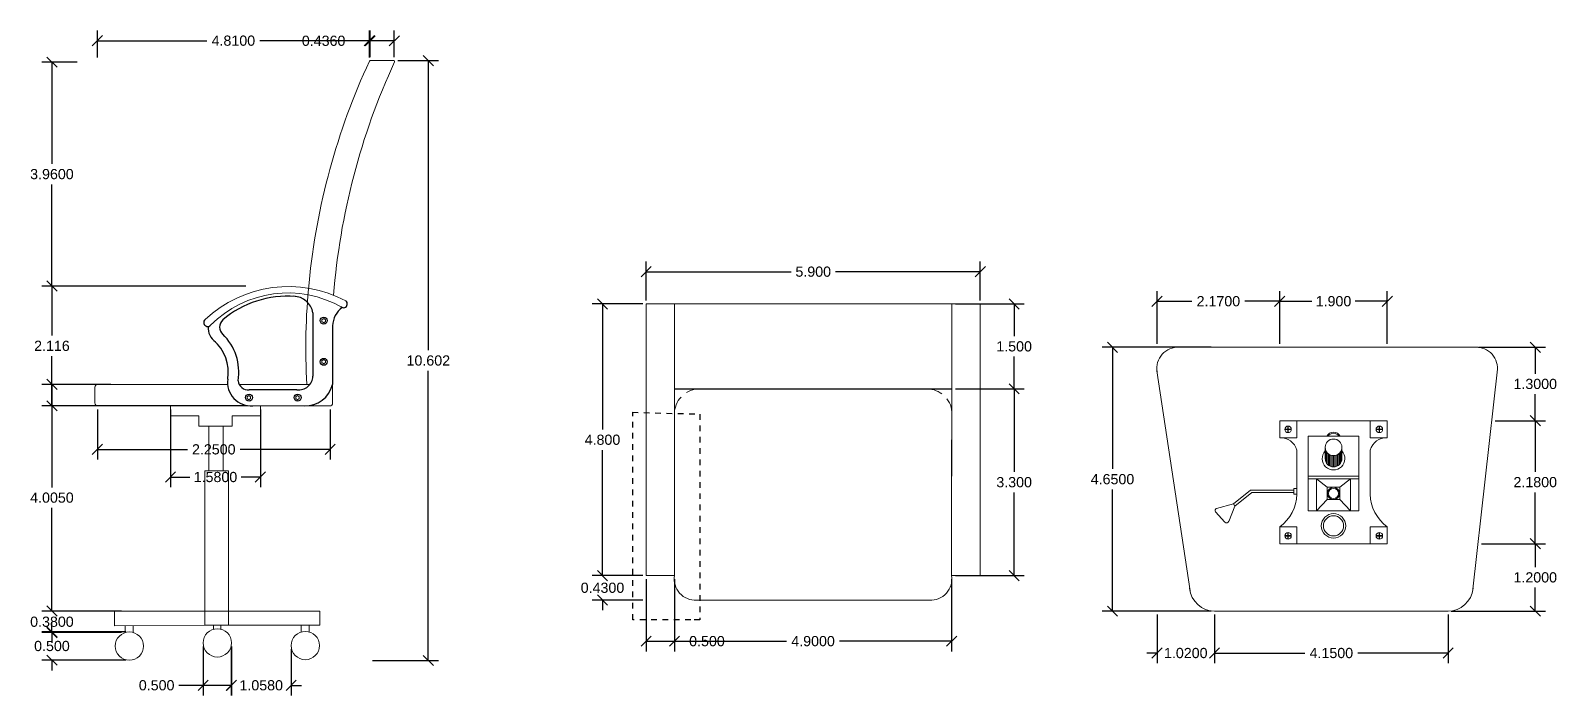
# Model space of a CAD drawing. Header units: inches. Extents: x -342 to 175, y -91 to 152.
# Drawn here: x -311.95 to -285, y -82.33 to -70.58 of the extents above; entities that cross this region are included whole.
import ezdxf

# ---------------------------------------------------------------- set-up
doc = ezdxf.new("R2010")
doc.units = ezdxf.units.IN
doc.header["$MEASUREMENT"] = 0
doc.linetypes.add('HIDDEN', pattern=[0.375, 0.25, -0.125])
doc.styles.get("Standard").update_dxf_attribs({"font": 'Arial.ttf'})
doc.dimstyles.get("Standard").update_dxf_attribs({"dimtxt": 0.18, "dimasz": 0.18, "dimexe": 0.18, "dimexo": 0.0625, "dimgap": 0.09, "dimtad": 0, "dimtih": 1, "dimtoh": 1, "dimdec": 4, "dimzin": 0, "dimdsep": 46, "dimtxsty": 'Standard', "dimcen": 0.09, "dimadec": 0, "dimazin": 0, "dimtfac": 1, "dimtdec": 4, "dimtofl": 0, "dimtmove": 0, "dimatfit": 3, "dimfxl": 1, "dimtolj": 1, "dimtzin": 0, "dimarcsym": 0})

# ---------------------------------------------------------------- blocks, each defined once
blk = doc.blocks.new('_Oblique')
at = {"color": 0, "linetype": 'ByBlock', "lineweight": -2}
blk.add_line((-0.5, -0.5), (0.5, 0.5), dxfattribs=at)
blk = doc.blocks.new('*D32')
at = {"color": 0, "lineweight": -2, "transparency": 16777216}
for p, q in [((-308.409, -81.511), (-308.409, -82.332)), ((-307.351, -81.511), (-307.351, -82.332)), ((-308.409, -82.152), (-308.589, -82.152)), ((-307.351, -82.152), (-307.171, -82.152))]:
    blk.add_line(p, q, dxfattribs=at)
at = {"layer": 'Defpoints', "color": 0, "transparency": 16777216}
for p in [(-308.409, -81.449), (-307.351, -81.449), (-308.409, -82.152)]:
    blk.add_point(p, dxfattribs=at)
at = {"color": 0, "lineweight": -2, "transparency": 16777216, "xscale": 0.18, "yscale": 0.18, "zscale": 0.18}
blk.add_blockref('_Oblique', (-308.409, -82.152), dxfattribs=at)
at = {"color": 0, "lineweight": -2, "transparency": 16777216, "xscale": 0.18, "yscale": 0.18, "zscale": 0.18, "rotation": 180}
blk.add_blockref('_Oblique', (-307.351, -82.152), dxfattribs=at)
at = {"color": 0, "transparency": 16777216, "insert": (-307.88, -82.152), "char_height": 0.18, "attachment_point": 5}
blk.add_mtext('\\A1;1.0580', dxfattribs=at)
blk = doc.blocks.new('*D33')
at = {"color": 0, "lineweight": -2, "transparency": 16777216}
for p, q in [((-308.905, -81.465), (-308.905, -82.332)), ((-308.405, -81.465), (-308.405, -82.332)), ((-308.905, -82.152), (-309.335, -82.152)), ((-308.405, -82.152), (-308.905, -82.152))]:
    blk.add_line(p, q, dxfattribs=at)
at = {"layer": 'Defpoints', "color": 0, "transparency": 16777216}
for p in [(-308.905, -81.402), (-308.405, -81.402), (-308.905, -82.152)]:
    blk.add_point(p, dxfattribs=at)
at = {"color": 0, "lineweight": -2, "transparency": 16777216, "xscale": 0.18, "yscale": 0.18, "zscale": 0.18, "rotation": 180}
blk.add_blockref('_Oblique', (-308.905, -82.152), dxfattribs=at)
at = {"color": 0, "lineweight": -2, "transparency": 16777216, "xscale": 0.18, "yscale": 0.18, "zscale": 0.18}
blk.add_blockref('_Oblique', (-308.405, -82.152), dxfattribs=at)
at = {"color": 0, "transparency": 16777216, "insert": (-309.727, -82.152), "char_height": 0.18, "attachment_point": 5}
blk.add_mtext('\\A1;0.500', dxfattribs=at)
blk = doc.blocks.new('*D45')
at = {"color": 0, "lineweight": -2, "transparency": 16777216}
for p, q in [((-305.956, -71.05), (-305.956, -70.583)), ((-305.53, -71.05), (-305.53, -70.583)), ((-305.956, -70.763), (-306.316, -70.763)), ((-305.53, -70.763), (-305.956, -70.763))]:
    blk.add_line(p, q, dxfattribs=at)
at = {"layer": 'Defpoints', "color": 0, "transparency": 16777216}
for p in [(-305.956, -70.763), (-305.956, -71.112), (-305.53, -71.112)]:
    blk.add_point(p, dxfattribs=at)
at = {"color": 0, "lineweight": -2, "transparency": 16777216, "xscale": 0.18, "yscale": 0.18, "zscale": 0.18, "rotation": 180}
blk.add_blockref('_Oblique', (-305.956, -70.763), dxfattribs=at)
at = {"color": 0, "lineweight": -2, "transparency": 16777216, "xscale": 0.18, "yscale": 0.18, "zscale": 0.18}
blk.add_blockref('_Oblique', (-305.53, -70.763), dxfattribs=at)
at = {"color": 0, "transparency": 16777216, "insert": (-306.778, -70.763), "char_height": 0.18, "attachment_point": 5}
blk.add_mtext('\\A1;0.4360', dxfattribs=at)
blk = doc.blocks.new('*D46')
at = {"color": 0, "lineweight": -2, "transparency": 16777216}
for p, q in [((-310.773, -71.059), (-310.773, -70.581)), ((-305.97, -71.059), (-305.97, -70.581)), ((-310.773, -70.761), (-308.838, -70.761)), ((-305.97, -70.761), (-307.905, -70.761))]:
    blk.add_line(p, q, dxfattribs=at)
at = {"layer": 'Defpoints', "color": 0, "transparency": 16777216}
for p in [(-310.773, -70.761), (-310.773, -71.122), (-305.97, -71.122)]:
    blk.add_point(p, dxfattribs=at)
at = {"color": 0, "lineweight": -2, "transparency": 16777216, "xscale": 0.18, "yscale": 0.18, "zscale": 0.18, "rotation": 180}
blk.add_blockref('_Oblique', (-310.773, -70.761), dxfattribs=at)
at = {"color": 0, "lineweight": -2, "transparency": 16777216, "xscale": 0.18, "yscale": 0.18, "zscale": 0.18}
blk.add_blockref('_Oblique', (-305.97, -70.761), dxfattribs=at)
at = {"color": 0, "transparency": 16777216, "insert": (-308.372, -70.761), "char_height": 0.18, "attachment_point": 5}
blk.add_mtext('\\A1;4.8100', dxfattribs=at)
blk = doc.blocks.new('*D47')
at = {"color": 0, "lineweight": -2, "transparency": 16777216}
for p, q in [((-310.774, -77.275), (-310.774, -78.163)), ((-306.663, -77.275), (-306.663, -78.163)), ((-310.774, -77.983), (-309.184, -77.983)), ((-306.663, -77.983), (-308.253, -77.983))]:
    blk.add_line(p, q, dxfattribs=at)
at = {"layer": 'Defpoints', "color": 0, "transparency": 16777216}
for p in [(-310.774, -77.212), (-306.663, -77.212), (-310.774, -77.983)]:
    blk.add_point(p, dxfattribs=at)
at = {"color": 0, "lineweight": -2, "transparency": 16777216, "xscale": 0.18, "yscale": 0.18, "zscale": 0.18, "rotation": 180}
blk.add_blockref('_Oblique', (-310.774, -77.983), dxfattribs=at)
at = {"color": 0, "lineweight": -2, "transparency": 16777216, "xscale": 0.18, "yscale": 0.18, "zscale": 0.18}
blk.add_blockref('_Oblique', (-306.663, -77.983), dxfattribs=at)
at = {"color": 0, "transparency": 16777216, "insert": (-308.718, -77.983), "char_height": 0.18, "attachment_point": 5}
blk.add_mtext('\\A1;2.2500', dxfattribs=at)
blk = doc.blocks.new('*D48')
at = {"color": 0, "lineweight": -2, "transparency": 16777216}
for p, q in [((-309.482, -77.275), (-309.482, -78.652)), ((-307.895, -77.275), (-307.895, -78.652)), ((-309.482, -78.472), (-309.143, -78.472)), ((-307.895, -78.472), (-308.234, -78.472))]:
    blk.add_line(p, q, dxfattribs=at)
at = {"layer": 'Defpoints', "color": 0, "transparency": 16777216}
for p in [(-309.482, -77.212), (-307.895, -77.212), (-309.482, -78.472)]:
    blk.add_point(p, dxfattribs=at)
at = {"color": 0, "lineweight": -2, "transparency": 16777216, "xscale": 0.18, "yscale": 0.18, "zscale": 0.18, "rotation": 180}
blk.add_blockref('_Oblique', (-309.482, -78.472), dxfattribs=at)
at = {"color": 0, "lineweight": -2, "transparency": 16777216, "xscale": 0.18, "yscale": 0.18, "zscale": 0.18}
blk.add_blockref('_Oblique', (-307.895, -78.472), dxfattribs=at)
at = {"color": 0, "transparency": 16777216, "insert": (-308.688, -78.472), "char_height": 0.18, "attachment_point": 5}
blk.add_mtext('\\A1;1.5800', dxfattribs=at)
blk = doc.blocks.new('*D34')
at = {"color": 0, "lineweight": -2, "transparency": 16777216}
for p, q in [((-305.467, -71.112), (-304.749, -71.112)), ((-304.929, -71.112), (-304.929, -76.232)), ((-304.929, -81.714), (-304.929, -76.595)), ((-305.916, -81.714), (-304.749, -81.714))]:
    blk.add_line(p, q, dxfattribs=at)
at = {"layer": 'Defpoints', "color": 0, "transparency": 16777216}
for p in [(-305.53, -71.112), (-305.979, -81.714), (-304.929, -81.714)]:
    blk.add_point(p, dxfattribs=at)
at = {"color": 0, "lineweight": -2, "transparency": 16777216, "xscale": 0.18, "yscale": 0.18, "zscale": 0.18}
for p, rotation in [((-304.929, -71.112), 90), ((-304.929, -81.714), 270)]:
    blk.add_blockref('_Oblique', p, dxfattribs=dict(at, rotation=rotation))
at = {"color": 0, "transparency": 16777216, "insert": (-304.929, -76.413), "char_height": 0.18, "attachment_point": 5}
blk.add_mtext('\\A1;10.602', dxfattribs=at)
blk = doc.blocks.new('*D35')
at = {"color": 0, "lineweight": -2, "transparency": 16777216}
for p, q in [((-311.576, -81.208), (-311.576, -81.028)), ((-310.271, -81.208), (-311.756, -81.208)), ((-310.271, -81.708), (-311.756, -81.708)), ((-311.576, -81.708), (-311.576, -81.888))]:
    blk.add_line(p, q, dxfattribs=at)
at = {"layer": 'Defpoints', "color": 0, "transparency": 16777216}
for p in [(-311.576, -81.208), (-310.209, -81.208), (-310.209, -81.708)]:
    blk.add_point(p, dxfattribs=at)
at = {"color": 0, "lineweight": -2, "transparency": 16777216, "xscale": 0.18, "yscale": 0.18, "zscale": 0.18}
for p, rotation in [((-311.576, -81.208), 270), ((-311.576, -81.708), 90)]:
    blk.add_blockref('_Oblique', p, dxfattribs=dict(at, rotation=rotation))
at = {"color": 0, "transparency": 16777216, "insert": (-311.576, -81.458), "char_height": 0.18, "attachment_point": 5}
blk.add_mtext('\\A1;0.500', dxfattribs=at)
blk = doc.blocks.new('*D49')
at = {"color": 0, "lineweight": -2, "transparency": 16777216}
for p, q in [((-310.347, -80.839), (-311.756, -80.839)), ((-311.576, -80.839), (-311.576, -80.659)), ((-310.347, -81.22), (-311.756, -81.22)), ((-311.576, -81.22), (-311.576, -81.4))]:
    blk.add_line(p, q, dxfattribs=at)
at = {"layer": 'Defpoints', "color": 0, "transparency": 16777216}
for p in [(-311.576, -80.839), (-310.285, -80.839), (-310.285, -81.22)]:
    blk.add_point(p, dxfattribs=at)
at = {"color": 0, "lineweight": -2, "transparency": 16777216, "xscale": 0.18, "yscale": 0.18, "zscale": 0.18}
for p, rotation in [((-311.576, -80.839), 270), ((-311.576, -81.22), 90)]:
    blk.add_blockref('_Oblique', p, dxfattribs=dict(at, rotation=rotation))
at = {"color": 0, "transparency": 16777216, "insert": (-311.576, -81.029), "char_height": 0.18, "attachment_point": 5}
blk.add_mtext('\\A1;0.3800', dxfattribs=at)
blk = doc.blocks.new('*D50')
at = {"color": 0, "lineweight": -2, "transparency": 16777216}
for p, q in [((-310.535, -76.834), (-311.756, -76.834)), ((-311.576, -76.834), (-311.576, -78.655)), ((-311.576, -80.839), (-311.576, -79.018)), ((-310.535, -80.839), (-311.756, -80.839))]:
    blk.add_line(p, q, dxfattribs=at)
at = {"layer": 'Defpoints', "color": 0, "transparency": 16777216}
for p in [(-311.576, -76.834), (-310.473, -76.834), (-310.473, -80.839)]:
    blk.add_point(p, dxfattribs=at)
at = {"color": 0, "lineweight": -2, "transparency": 16777216, "xscale": 0.18, "yscale": 0.18, "zscale": 0.18}
for p, rotation in [((-311.576, -76.834), 90), ((-311.576, -80.839), 270)]:
    blk.add_blockref('_Oblique', p, dxfattribs=dict(at, rotation=rotation))
at = {"color": 0, "transparency": 16777216, "insert": (-311.576, -78.836), "char_height": 0.18, "attachment_point": 5}
blk.add_mtext('\\A1;4.0050', dxfattribs=at)
blk = doc.blocks.new('*D51')
at = {"color": 0, "lineweight": -2, "transparency": 16777216}
for p, q in [((-308.154, -75.096), (-311.756, -75.096)), ((-311.576, -75.096), (-311.576, -75.973)), ((-311.576, -77.212), (-311.576, -76.336)), ((-308.154, -77.212), (-311.756, -77.212))]:
    blk.add_line(p, q, dxfattribs=at)
at = {"layer": 'Defpoints', "color": 0, "transparency": 16777216}
for p in [(-311.576, -75.096), (-308.092, -75.096), (-308.092, -77.212)]:
    blk.add_point(p, dxfattribs=at)
at = {"color": 0, "lineweight": -2, "transparency": 16777216, "xscale": 0.18, "yscale": 0.18, "zscale": 0.18}
for p, rotation in [((-311.576, -75.096), 90), ((-311.576, -77.212), 270)]:
    blk.add_blockref('_Oblique', p, dxfattribs=dict(at, rotation=rotation))
at = {"color": 0, "transparency": 16777216, "insert": (-311.576, -76.154), "char_height": 0.18, "attachment_point": 5}
blk.add_mtext('\\A1;2.116', dxfattribs=at)
blk = doc.blocks.new('*D24')
at = {"color": 0, "lineweight": -2, "transparency": 16777216}
for p, q in [((-311.128, -71.141), (-311.756, -71.141)), ((-311.576, -71.141), (-311.576, -72.937)), ((-311.576, -75.096), (-311.576, -73.3)), ((-311.638, -75.096), (-311.756, -75.096))]:
    blk.add_line(p, q, dxfattribs=at)
at = {"layer": 'Defpoints', "color": 0, "transparency": 16777216}
for p in [(-311.576, -71.141), (-311.065, -71.141), (-311.576, -75.096)]:
    blk.add_point(p, dxfattribs=at)
at = {"color": 0, "lineweight": -2, "transparency": 16777216, "xscale": 0.18, "yscale": 0.18, "zscale": 0.18}
for p, rotation in [((-311.576, -71.141), 90), ((-311.576, -75.096), 270)]:
    blk.add_blockref('_Oblique', p, dxfattribs=dict(at, rotation=rotation))
at = {"color": 0, "transparency": 16777216, "insert": (-311.576, -73.119), "char_height": 0.18, "attachment_point": 5}
blk.add_mtext('\\A1;3.9600', dxfattribs=at)
blk = doc.blocks.new('*D52')
at = {"color": 0, "lineweight": -2, "transparency": 16777216}
for p, q in [((-301.143, -75.413), (-302.033, -75.413)), ((-301.853, -75.413), (-301.853, -77.632)), ((-301.853, -80.213), (-301.853, -77.994)), ((-301.143, -80.213), (-302.033, -80.213))]:
    blk.add_line(p, q, dxfattribs=at)
at = {"layer": 'Defpoints', "color": 0, "transparency": 16777216}
for p in [(-301.081, -75.413), (-301.853, -80.213), (-301.081, -80.213)]:
    blk.add_point(p, dxfattribs=at)
at = {"color": 0, "lineweight": -2, "transparency": 16777216, "xscale": 0.18, "yscale": 0.18, "zscale": 0.18}
for p, rotation in [((-301.853, -75.413), 90), ((-301.853, -80.213), 270)]:
    blk.add_blockref('_Oblique', p, dxfattribs=dict(at, rotation=rotation))
at = {"color": 0, "transparency": 16777216, "insert": (-301.853, -77.813), "char_height": 0.18, "attachment_point": 5}
blk.add_mtext('\\A1;4.800', dxfattribs=at)
blk = doc.blocks.new('*D53')
at = {"color": 0, "lineweight": -2, "transparency": 16777216}
for p, q in [((-301.853, -80.213), (-301.853, -80.033)), ((-301.143, -80.213), (-302.033, -80.213)), ((-301.143, -80.645), (-302.033, -80.645)), ((-301.853, -80.645), (-301.853, -80.825))]:
    blk.add_line(p, q, dxfattribs=at)
at = {"layer": 'Defpoints', "color": 0, "transparency": 16777216}
for p in [(-301.081, -80.213), (-301.853, -80.645), (-301.081, -80.645)]:
    blk.add_point(p, dxfattribs=at)
at = {"color": 0, "lineweight": -2, "transparency": 16777216, "xscale": 0.18, "yscale": 0.18, "zscale": 0.18}
for p, rotation in [((-301.853, -80.213), 270), ((-301.853, -80.645), 90)]:
    blk.add_blockref('_Oblique', p, dxfattribs=dict(at, rotation=rotation))
at = {"color": 0, "transparency": 16777216, "insert": (-301.853, -80.429), "char_height": 0.18, "attachment_point": 5}
blk.add_mtext('\\A1;0.4300', dxfattribs=at)
blk = doc.blocks.new('*D54')
at = {"color": 0, "lineweight": -2, "transparency": 16777216}
for p, q in [((-301.081, -80.276), (-301.081, -81.552)), ((-300.581, -80.276), (-300.581, -81.552)), ((-301.081, -81.372), (-300.581, -81.372)), ((-300.581, -81.372), (-300.401, -81.372))]:
    blk.add_line(p, q, dxfattribs=at)
at = {"layer": 'Defpoints', "color": 0, "transparency": 16777216}
for p in [(-301.081, -80.213), (-300.581, -80.213), (-300.581, -81.372)]:
    blk.add_point(p, dxfattribs=at)
at = {"color": 0, "lineweight": -2, "transparency": 16777216, "xscale": 0.18, "yscale": 0.18, "zscale": 0.18, "rotation": 180}
blk.add_blockref('_Oblique', (-301.081, -81.372), dxfattribs=at)
at = {"color": 0, "lineweight": -2, "transparency": 16777216, "xscale": 0.18, "yscale": 0.18, "zscale": 0.18}
blk.add_blockref('_Oblique', (-300.581, -81.372), dxfattribs=at)
at = {"color": 0, "transparency": 16777216, "insert": (-300.008, -81.372), "char_height": 0.18, "attachment_point": 5}
blk.add_mtext('\\A1;0.500', dxfattribs=at)
blk = doc.blocks.new('*D55')
at = {"color": 0, "lineweight": -2, "transparency": 16777216}
for p, q in [((-300.581, -80.276), (-300.581, -81.552)), ((-295.688, -80.276), (-295.688, -81.552)), ((-300.581, -81.372), (-298.601, -81.372)), ((-295.688, -81.372), (-297.667, -81.372))]:
    blk.add_line(p, q, dxfattribs=at)
at = {"layer": 'Defpoints', "color": 0, "transparency": 16777216}
for p in [(-300.581, -80.213), (-295.688, -80.213), (-295.688, -81.372)]:
    blk.add_point(p, dxfattribs=at)
at = {"color": 0, "lineweight": -2, "transparency": 16777216, "xscale": 0.18, "yscale": 0.18, "zscale": 0.18, "rotation": 180}
blk.add_blockref('_Oblique', (-300.581, -81.372), dxfattribs=at)
at = {"color": 0, "lineweight": -2, "transparency": 16777216, "xscale": 0.18, "yscale": 0.18, "zscale": 0.18}
blk.add_blockref('_Oblique', (-295.688, -81.372), dxfattribs=at)
at = {"color": 0, "transparency": 16777216, "insert": (-298.134, -81.372), "char_height": 0.18, "attachment_point": 5}
blk.add_mtext('\\A1;4.9000', dxfattribs=at)
blk = doc.blocks.new('*D56')
at = {"color": 0, "lineweight": -2, "transparency": 16777216}
for p, q in [((-295.618, -75.413), (-294.403, -75.413)), ((-294.583, -75.413), (-294.583, -75.982)), ((-294.583, -76.913), (-294.583, -76.344)), ((-295.62, -76.913), (-294.403, -76.913))]:
    blk.add_line(p, q, dxfattribs=at)
at = {"layer": 'Defpoints', "color": 0, "transparency": 16777216}
for p in [(-295.681, -75.413), (-295.683, -76.913), (-294.583, -76.913)]:
    blk.add_point(p, dxfattribs=at)
at = {"color": 0, "lineweight": -2, "transparency": 16777216, "xscale": 0.18, "yscale": 0.18, "zscale": 0.18}
for p, rotation in [((-294.583, -75.413), 90), ((-294.583, -76.913), 270)]:
    blk.add_blockref('_Oblique', p, dxfattribs=dict(at, rotation=rotation))
at = {"color": 0, "transparency": 16777216, "insert": (-294.583, -76.163), "char_height": 0.18, "attachment_point": 5}
blk.add_mtext('\\A1;1.500', dxfattribs=at)
blk = doc.blocks.new('*D57')
at = {"color": 0, "lineweight": -2, "transparency": 16777216}
for p, q in [((-295.618, -76.913), (-294.403, -76.913)), ((-294.583, -76.913), (-294.583, -78.382)), ((-294.583, -80.213), (-294.583, -78.744)), ((-295.618, -80.213), (-294.403, -80.213))]:
    blk.add_line(p, q, dxfattribs=at)
at = {"layer": 'Defpoints', "color": 0, "transparency": 16777216}
for p in [(-295.681, -76.913), (-295.681, -80.213), (-294.583, -80.213)]:
    blk.add_point(p, dxfattribs=at)
at = {"color": 0, "lineweight": -2, "transparency": 16777216, "xscale": 0.18, "yscale": 0.18, "zscale": 0.18}
for p, rotation in [((-294.583, -76.913), 90), ((-294.583, -80.213), 270)]:
    blk.add_blockref('_Oblique', p, dxfattribs=dict(at, rotation=rotation))
at = {"color": 0, "transparency": 16777216, "insert": (-294.583, -78.563), "char_height": 0.18, "attachment_point": 5}
blk.add_mtext('\\A1;3.300', dxfattribs=at)
blk = doc.blocks.new('*D58')
at = {"color": 0, "lineweight": -2, "transparency": 16777216}
for p, q in [((-301.081, -75.351), (-301.081, -74.663)), ((-301.081, -74.843), (-298.523, -74.843)), ((-295.181, -74.843), (-297.738, -74.843)), ((-295.181, -75.351), (-295.181, -74.663))]:
    blk.add_line(p, q, dxfattribs=at)
at = {"layer": 'Defpoints', "color": 0, "transparency": 16777216}
for p in [(-295.181, -74.843), (-301.081, -75.413), (-295.181, -75.413)]:
    blk.add_point(p, dxfattribs=at)
at = {"color": 0, "lineweight": -2, "transparency": 16777216, "xscale": 0.18, "yscale": 0.18, "zscale": 0.18, "rotation": 180}
blk.add_blockref('_Oblique', (-301.081, -74.843), dxfattribs=at)
at = {"color": 0, "lineweight": -2, "transparency": 16777216, "xscale": 0.18, "yscale": 0.18, "zscale": 0.18}
blk.add_blockref('_Oblique', (-295.181, -74.843), dxfattribs=at)
at = {"color": 0, "transparency": 16777216, "insert": (-298.131, -74.843), "char_height": 0.18, "attachment_point": 5}
blk.add_mtext('\\A1;5.900', dxfattribs=at)
blk = doc.blocks.new('*D15')
at = {"color": 0, "lineweight": -2, "transparency": 16777216}
for p, q in [((-292.06, -80.903), (-292.06, -81.762)), ((-291.044, -80.903), (-291.044, -81.762)), ((-292.06, -81.582), (-292.24, -81.582)), ((-291.044, -81.582), (-290.864, -81.582))]:
    blk.add_line(p, q, dxfattribs=at)
at = {"layer": 'Defpoints', "color": 0, "transparency": 16777216}
for p in [(-292.06, -80.841), (-291.044, -80.841), (-291.044, -81.582)]:
    blk.add_point(p, dxfattribs=at)
at = {"color": 0, "lineweight": -2, "transparency": 16777216, "xscale": 0.18, "yscale": 0.18, "zscale": 0.18}
blk.add_blockref('_Oblique', (-292.06, -81.582), dxfattribs=at)
at = {"color": 0, "lineweight": -2, "transparency": 16777216, "xscale": 0.18, "yscale": 0.18, "zscale": 0.18, "rotation": 180}
blk.add_blockref('_Oblique', (-291.044, -81.582), dxfattribs=at)
at = {"color": 0, "transparency": 16777216, "insert": (-291.552, -81.582), "char_height": 0.18, "attachment_point": 5}
blk.add_mtext('\\A1;1.0200', dxfattribs=at)
blk = doc.blocks.new('*D64')
at = {"color": 0, "lineweight": -2, "transparency": 16777216}
for p, q in [((-291.044, -80.903), (-291.044, -81.762)), ((-286.919, -80.903), (-286.919, -81.762)), ((-291.044, -81.582), (-289.448, -81.582)), ((-286.919, -81.582), (-288.514, -81.582))]:
    blk.add_line(p, q, dxfattribs=at)
at = {"layer": 'Defpoints', "color": 0, "transparency": 16777216}
for p in [(-291.044, -80.841), (-286.919, -80.841), (-286.919, -81.582)]:
    blk.add_point(p, dxfattribs=at)
at = {"color": 0, "lineweight": -2, "transparency": 16777216, "xscale": 0.18, "yscale": 0.18, "zscale": 0.18, "rotation": 180}
blk.add_blockref('_Oblique', (-291.044, -81.582), dxfattribs=at)
at = {"color": 0, "lineweight": -2, "transparency": 16777216, "xscale": 0.18, "yscale": 0.18, "zscale": 0.18}
blk.add_blockref('_Oblique', (-286.919, -81.582), dxfattribs=at)
at = {"color": 0, "transparency": 16777216, "insert": (-288.981, -81.582), "char_height": 0.18, "attachment_point": 5}
blk.add_mtext('\\A1;4.1500', dxfattribs=at)
blk = doc.blocks.new('*D65')
at = {"color": 0, "lineweight": -2, "transparency": 16777216}
for p, q in [((-289.893, -76.116), (-289.893, -75.185)), ((-287.993, -76.116), (-287.993, -75.185)), ((-289.893, -75.365), (-289.327, -75.365)), ((-287.993, -75.365), (-288.558, -75.365))]:
    blk.add_line(p, q, dxfattribs=at)
at = {"layer": 'Defpoints', "color": 0, "transparency": 16777216}
for p in [(-287.993, -75.365), (-289.893, -76.179), (-287.993, -76.179)]:
    blk.add_point(p, dxfattribs=at)
at = {"color": 0, "lineweight": -2, "transparency": 16777216, "xscale": 0.18, "yscale": 0.18, "zscale": 0.18, "rotation": 180}
blk.add_blockref('_Oblique', (-289.893, -75.365), dxfattribs=at)
at = {"color": 0, "lineweight": -2, "transparency": 16777216, "xscale": 0.18, "yscale": 0.18, "zscale": 0.18}
blk.add_blockref('_Oblique', (-287.993, -75.365), dxfattribs=at)
at = {"color": 0, "transparency": 16777216, "insert": (-288.943, -75.365), "char_height": 0.18, "attachment_point": 5}
blk.add_mtext('\\A1;1.900', dxfattribs=at)
blk = doc.blocks.new('*D16')
at = {"color": 0, "lineweight": -2, "transparency": 16777216}
for p, q in [((-292.06, -76.116), (-292.06, -75.185)), ((-289.893, -76.116), (-289.893, -75.185)), ((-292.06, -75.365), (-291.442, -75.365)), ((-289.893, -75.365), (-290.511, -75.365))]:
    blk.add_line(p, q, dxfattribs=at)
at = {"layer": 'Defpoints', "color": 0, "transparency": 16777216}
for p in [(-289.893, -75.365), (-292.06, -76.179), (-289.893, -76.179)]:
    blk.add_point(p, dxfattribs=at)
at = {"color": 0, "lineweight": -2, "transparency": 16777216, "xscale": 0.18, "yscale": 0.18, "zscale": 0.18, "rotation": 180}
blk.add_blockref('_Oblique', (-292.06, -75.365), dxfattribs=at)
at = {"color": 0, "lineweight": -2, "transparency": 16777216, "xscale": 0.18, "yscale": 0.18, "zscale": 0.18}
blk.add_blockref('_Oblique', (-289.893, -75.365), dxfattribs=at)
at = {"color": 0, "transparency": 16777216, "insert": (-290.976, -75.365), "char_height": 0.18, "attachment_point": 5}
blk.add_mtext('\\A1;2.1700', dxfattribs=at)
blk = doc.blocks.new('*D66')
at = {"color": 0, "lineweight": -2, "transparency": 16777216}
for p, q in [((-291.106, -76.179), (-293.026, -76.179)), ((-292.846, -76.179), (-292.846, -78.329)), ((-292.846, -80.841), (-292.846, -78.691)), ((-291.106, -80.841), (-293.026, -80.841))]:
    blk.add_line(p, q, dxfattribs=at)
at = {"layer": 'Defpoints', "color": 0, "transparency": 16777216}
for p in [(-292.846, -76.179), (-291.044, -76.179), (-291.044, -80.841)]:
    blk.add_point(p, dxfattribs=at)
at = {"color": 0, "lineweight": -2, "transparency": 16777216, "xscale": 0.18, "yscale": 0.18, "zscale": 0.18}
for p, rotation in [((-292.846, -76.179), 90), ((-292.846, -80.841), 270)]:
    blk.add_blockref('_Oblique', p, dxfattribs=dict(at, rotation=rotation))
at = {"color": 0, "transparency": 16777216, "insert": (-292.846, -78.51), "char_height": 0.18, "attachment_point": 5}
blk.add_mtext('\\A1;4.6500', dxfattribs=at)
blk = doc.blocks.new('*D67')
at = {"color": 0, "lineweight": -2, "transparency": 16777216}
for p, q in [((-286.328, -79.649), (-285.2, -79.649)), ((-285.38, -79.649), (-285.38, -80.064)), ((-285.38, -80.841), (-285.38, -80.426)), ((-286.864, -80.841), (-285.2, -80.841))]:
    blk.add_line(p, q, dxfattribs=at)
at = {"layer": 'Defpoints', "color": 0, "transparency": 16777216}
for p in [(-286.391, -79.649), (-285.38, -79.649), (-286.926, -80.841)]:
    blk.add_point(p, dxfattribs=at)
at = {"color": 0, "lineweight": -2, "transparency": 16777216, "xscale": 0.18, "yscale": 0.18, "zscale": 0.18}
for p, rotation in [((-285.38, -79.649), 90), ((-285.38, -80.841), 270)]:
    blk.add_blockref('_Oblique', p, dxfattribs=dict(at, rotation=rotation))
at = {"color": 0, "transparency": 16777216, "insert": (-285.38, -80.245), "char_height": 0.18, "attachment_point": 5}
blk.add_mtext('\\A1;1.2000', dxfattribs=at)
blk = doc.blocks.new('*D25')
at = {"color": 0, "lineweight": -2, "transparency": 16777216}
for p, q in [((-286.087, -77.476), (-285.2, -77.476)), ((-285.38, -77.476), (-285.38, -78.381)), ((-285.38, -79.649), (-285.38, -78.744)), ((-286.328, -79.649), (-285.2, -79.649))]:
    blk.add_line(p, q, dxfattribs=at)
at = {"layer": 'Defpoints', "color": 0, "transparency": 16777216}
for p in [(-286.149, -77.476), (-285.38, -77.476), (-286.391, -79.649)]:
    blk.add_point(p, dxfattribs=at)
at = {"color": 0, "lineweight": -2, "transparency": 16777216, "xscale": 0.18, "yscale": 0.18, "zscale": 0.18}
for p, rotation in [((-285.38, -77.476), 90), ((-285.38, -79.649), 270)]:
    blk.add_blockref('_Oblique', p, dxfattribs=dict(at, rotation=rotation))
at = {"color": 0, "transparency": 16777216, "insert": (-285.38, -78.562), "char_height": 0.18, "attachment_point": 5}
blk.add_mtext('\\A1;2.1800', dxfattribs=at)
blk = doc.blocks.new('*D26')
at = {"color": 0, "lineweight": -2, "transparency": 16777216}
for p, q in [((-286.38, -76.179), (-285.2, -76.179)), ((-285.38, -76.179), (-285.38, -76.646)), ((-285.38, -77.476), (-285.38, -77.009)), ((-286.087, -77.476), (-285.2, -77.476))]:
    blk.add_line(p, q, dxfattribs=at)
at = {"layer": 'Defpoints', "color": 0, "transparency": 16777216}
for p in [(-286.443, -76.179), (-285.38, -76.179), (-286.149, -77.476)]:
    blk.add_point(p, dxfattribs=at)
at = {"color": 0, "lineweight": -2, "transparency": 16777216, "xscale": 0.18, "yscale": 0.18, "zscale": 0.18}
for p, rotation in [((-285.38, -76.179), 90), ((-285.38, -77.476), 270)]:
    blk.add_blockref('_Oblique', p, dxfattribs=dict(at, rotation=rotation))
at = {"color": 0, "transparency": 16777216, "insert": (-285.38, -76.827), "char_height": 0.18, "attachment_point": 5}
blk.add_mtext('\\A1;1.3000', dxfattribs=at)

msp = doc.modelspace()

# ---------------------------------------------------------------- linework, layer by layer
at = {"lineweight": 5}
for p, q in [((-305.52959, -71.11246), (-305.95572, -71.11246)), ((-295.18051, -75.41325), (-301.08051, -75.41325)), ((-301.08051, -75.41325), (-301.08051, -80.21325)), ((-300.58051, -80.21325), (-300.58051, -75.41325)), ((-295.68763, -80.21325), (-295.68051, -75.41325)), ((-295.18051, -80.21325), (-295.18051, -75.41325)), ((-295.68763, -80.21325), (-295.68051, -76.71325)), ((-310.81844, -77.16271), (-310.81844, -76.8858)), ((-296.12095, -76.91325), (-300.14007, -76.91325)), ((-289.89263, -77.47605), (-287.99263, -77.47605)), ((-288.29263, -77.77605), (-288.29263, -77.47605)), ((-289.59263, -77.77605), (-289.89263, -77.77605)), ((-288.29263, -77.77605), (-288.03293, -77.77605)), ((-289.08966, -77.94627), (-289.08966, -78.14585)), ((-289.08428, -77.9857), (-289.08428, -78.18527)), ((-289.0774, -78.00506), (-289.0774, -78.20464)), ((-289.06817, -78.02285), (-289.06817, -78.22242)), ((-289.05521, -78.04089), (-289.05521, -78.24046)), ((-289.03405, -78.06149), (-289.03405, -78.26106)), ((-289.01289, -78.07551), (-289.01289, -78.27508)), ((-288.98961, -78.08569), (-288.98961, -78.28527)), ((-288.96422, -78.09183), (-288.96422, -78.2914)), ((-288.94249, -78.14585), (-288.94249, -78.09344)), ((-288.94249, -78.09344), (-288.94249, -78.29301)), ((-288.94249, -78.09344), (-288.94249, -78.29301)), ((-288.92076, -78.09183), (-288.92076, -78.2914)), ((-288.89536, -78.08569), (-288.89536, -78.28527)), ((-288.87209, -78.07551), (-288.87209, -78.27508)), ((-288.85093, -78.06149), (-288.85093, -78.26106)), ((-288.82976, -78.04089), (-288.82976, -78.24046)), ((-288.81681, -78.02285), (-288.81681, -78.22242)), ((-288.80757, -78.00506), (-288.80757, -78.20464)), ((-288.8007, -77.9857), (-288.8007, -78.18527)), ((-288.79532, -77.94627), (-288.79532, -78.14585)), ((-288.79532, -77.94627), (-288.79532, -78.14585)), ((-308.54977, -78.35871), (-308.80586, -78.35871)), ((-289.39263, -78.45324), (-288.49263, -78.45324)), ((-289.39263, -78.50324), (-288.49263, -78.50324)), ((-289.2448, -78.50324), (-289.0538, -78.65207)), ((-288.83316, -78.65207), (-288.6448, -78.50324)), ((-289.0538, -78.8688), (-289.2448, -79.06663)), ((-288.83316, -78.8688), (-288.6448, -79.06663)), ((-289.89263, -79.64874), (-287.99263, -79.64874)), ((-301.08051, -80.21325), (-300.58051, -80.21325)), ((-301.08051, -80.21325), (-300.58051, -80.21325)), ((-295.18051, -80.21325), (-295.68763, -80.21325)), ((-308.85988, -80.8385), (-310.47285, -80.8385)), ((-310.47285, -80.8385), (-310.47285, -81.09791)), ((-308.8762, -81.08985), (-308.8762, -80.8385)), ((-308.45988, -80.8385), (-306.84692, -80.8385)), ((-308.45988, -81.08751), (-308.45988, -80.8385)), ((-308.45988, -80.8385), (-308.45988, -81.08985)), ((-306.84692, -80.8385), (-306.84692, -81.08751)), ((-291.0437, -80.84085), (-286.91908, -80.84085)), ((-310.47285, -81.09791), (-308.8762, -81.08985)), ((-310.2849, -81.09696), (-310.2849, -81.22034)), ((-310.14149, -81.09624), (-310.14149, -81.21764)), ((-308.45988, -81.08985), (-308.8762, -81.08985)), ((-308.7218, -81.08985), (-308.7218, -81.16269)), ((-308.59408, -81.08985), (-308.59408, -81.15957)), ((-306.84692, -81.08751), (-308.45988, -81.08751)), ((-307.17745, -81.08751), (-307.17745, -81.21077)), ((-307.03403, -81.08751), (-307.03403, -81.20807))]:
    msp.add_line(p, q, dxfattribs=at)
for p, q in [((-306.96572, -75.569), (-306.96572, -76.69089)), ((-306.62046, -75.798), (-306.62276, -76.83817)), ((-307.24856, -76.92878), (-308.09196, -76.92878)), ((-300.58051, -76.91325), (-295.68051, -76.91325))]:
    msp.add_line(p, q)
for points in [[(-306.74666, -75.69142), (-306.77666, -75.66892), (-306.80666, -75.69142), (-306.80666, -75.72142), (-306.77666, -75.74392), (-306.74666, -75.72142), (-306.74666, -75.69142)], [(-286.39352, -76.17867), (-291.7173, -76.17867)], [(-306.74666, -76.41732), (-306.77666, -76.39482), (-306.80666, -76.41732), (-306.80666, -76.44732), (-306.77666, -76.46982), (-306.74666, -76.44732), (-306.74666, -76.41732)], [(-292.06009, -76.59578), (-291.47694, -80.48492)], [(-286.48025, -80.45146), (-286.04819, -76.56772)], [(-310.77266, -76.83419), (-308.47329, -76.83419)], [(-308.26895, -76.83419), (-307.01965, -76.83419)], [(-308.06642, -77.05241), (-308.09642, -77.02991), (-308.12642, -77.05241), (-308.12642, -77.08241), (-308.09642, -77.10491), (-308.06642, -77.08241), (-308.06642, -77.05241)], [(-307.20804, -77.05241), (-307.23804, -77.02991), (-307.26804, -77.05241), (-307.26804, -77.08241), (-307.23804, -77.10491), (-307.20804, -77.08241), (-307.20804, -77.05241)], [(-306.62275, -76.83419), (-306.61844, -76.83419), (-306.61844, -77.16271)], [(-306.66333, -77.21246), (-310.77354, -77.21246)], [(-307.89518, -77.21246), (-307.89518, -77.39137), (-308.39518, -77.39137), (-308.39518, -77.57073), (-308.98178, -77.57073), (-308.98178, -77.39137), (-309.48178, -77.39137), (-309.48178, -77.21246)], [(-308.80586, -78.35871), (-308.80586, -77.57073)], [(-308.54977, -77.57073), (-308.54977, -78.35871)], [(-289.89263, -77.47605), (-289.89263, -77.77605), (-289.85722, -77.77605)], [(-289.75, -77.57052), (-289.75, -77.62375), (-289.80375, -77.62375)], [(-289.68801, -77.62375), (-289.741, -77.62375), (-289.741, -77.57058)], [(-289.59263, -77.77605), (-289.59263, -77.47605)], [(-288.13719, -77.57052), (-288.13719, -77.62375), (-288.19095, -77.62375)], [(-288.0752, -77.62375), (-288.12819, -77.62375), (-288.12819, -77.57058)], [(-287.99263, -77.47605), (-287.99263, -77.77605), (-288.03293, -77.77605)], [(-289.80378, -77.63275), (-289.75, -77.63275), (-289.75, -77.68635)], [(-289.741, -77.68629), (-289.741, -77.63275), (-289.68798, -77.63275)], [(-289.39263, -77.75125), (-289.39263, -77.75125), (-288.49263, -77.75125), (-288.49263, -79.06663), (-289.39263, -79.06663), (-289.39263, -77.75125)], [(-288.19098, -77.63275), (-288.13719, -77.63275), (-288.13719, -77.68635)], [(-288.12819, -77.68629), (-288.12819, -77.63275), (-288.07517, -77.63275)], [(-289.59263, -77.9957), (-289.59263, -78.77605)], [(-288.29263, -77.99536), (-288.29263, -78.77605)], [(-308.45988, -80.8385), (-308.8762, -80.8385), (-308.8762, -78.35871), (-308.80586, -78.35871)], [(-308.45988, -80.8385), (-308.45988, -78.35871), (-308.54977, -78.35871)], [(-289.59263, -78.77605), (-289.64263, -78.77605), (-289.64263, -78.67605), (-289.59263, -78.67605)], [(-289.2448, -78.50324), (-288.6448, -78.50324), (-288.6448, -79.06663), (-289.2448, -79.06663), (-289.2448, -78.50324)], [(-288.9418, -78.65152), (-289.0538, -78.65207), (-289.0538, -78.8688), (-288.83316, -78.8688), (-288.83316, -78.65207), (-288.9418, -78.65152)], [(-291.01063, -79.02867), (-290.70957, -78.94609)], [(-290.70957, -78.94609), (-290.68666, -78.98609), (-290.79317, -79.25761)], [(-289.64263, -78.70605), (-290.40938, -78.70605), (-290.70957, -78.94609)], [(-289.64263, -78.74605), (-290.38647, -78.74605), (-290.68666, -78.98609)], [(-290.86212, -79.26658), (-291.02808, -79.08449)], [(-289.89263, -79.34874), (-289.89263, -79.64874), (-289.89263, -79.64874), (-289.89263, -79.64874), (-289.89263, -79.64874)], [(-289.89263, -79.34874), (-289.59263, -79.34874), (-289.59263, -79.64874)], [(-289.75, -79.45354), (-289.75, -79.50676), (-289.80375, -79.50676)], [(-289.68801, -79.50676), (-289.741, -79.50676), (-289.741, -79.4536)], [(-287.99263, -79.34874), (-288.29263, -79.34874), (-288.29263, -79.64874)], [(-288.13719, -79.45354), (-288.13719, -79.50676), (-288.19095, -79.50676)], [(-288.0752, -79.50676), (-288.12819, -79.50676), (-288.12819, -79.4536)], [(-287.99263, -79.34874), (-287.99263, -79.64874), (-287.99263, -79.64874), (-287.99263, -79.64874), (-287.99263, -79.64874)], [(-289.80378, -79.51576), (-289.75, -79.51576), (-289.75, -79.56937)], [(-289.741, -79.56931), (-289.741, -79.51576), (-289.68798, -79.51576)], [(-288.19098, -79.51576), (-288.13719, -79.51576), (-288.13719, -79.56937)], [(-288.12819, -79.56931), (-288.12819, -79.51576), (-288.07517, -79.51576)], [(-300.19066, -80.64532), (-296.07035, -80.64532)]]:
    msp.add_lwpolyline(points, dxfattribs=at)
at = {"linetype": 'HIDDEN', "ltscale": 0.1}
msp.add_lwpolyline([(-300.29291, -80.99292), (-301.32003, -80.99292), (-301.32003, -77.32611), (-300.13651, -77.35922), (-300.13651, -80.99292), (-300.29291, -80.99292)], dxfattribs=at)
for centre in [(-306.77549, -75.70753), (-306.77549, -76.43515), (-308.09527, -77.06758), (-307.23809, -77.06758)]:
    msp.add_circle(centre, 0.06123)
at = {"lineweight": 5}
for centre, radius in [((-289.74588, -77.62844), 0.05806), ((-288.13308, -77.62844), 0.05806), ((-288.94249, -77.94627), 0.14717), ((-288.94263, -78.76008), 0.10801), ((-288.94263, -78.76008), 0.089), ((-288.94263, -79.3336), 0.21602), ((-288.94263, -79.3336), 0.178), ((-289.74588, -79.51145), 0.05806), ((-288.13308, -79.51145), 0.05806), ((-310.20869, -81.45844), 0.25), ((-308.65496, -81.40204), 0.25), ((-307.10123, -81.44887), 0.25)]:
    msp.add_circle(centre, radius, dxfattribs=at)
for centre, radius, start, end in [((-294.99659, -76.20663), 12.0947, 155.137626, 174.449886), ((-294.54435, -76.20663), 12.0947, 155.20369, 175.503902), ((-305.9489, -71.13981), 0.02818, 103.991003, 139.571005), ((-305.55033, -71.12941), 0.02679, 349.72645, 39.255566), ((-307.39777, -77.26151), 2.15535, 61.985486, 133.097463), ((-295.98011, -76.16803), 11.1122, 174.15747, 183.436818), ((-307.40851, -77.13461), 1.91646, 60.006192, 135.410955), ((-291.69265, -76.54834), 0.37049, 86.185049, 189.697048), ((-286.41817, -76.54834), 0.37049, 350.302952, 93.814951), ((-310.76795, -76.88447), 0.05051, 84.627008, 181.504876), ((-310.76793, -77.16227), 0.05051, 179.498375, 276.376243), ((-306.66894, -77.16227), 0.05051, 263.623757, 0.501625), ((-289.87492, -78.06656), 0.29105, 14.091135, 93.487489), ((-288.94249, -77.81162), 0.13416, 28.531817, 151.468183), ((-288.94249, -77.81162), 0.11303, 34.534298, 145.465702), ((-288.01033, -78.06622), 0.29105, 86.512511, 165.908865), ((-288.94249, -78.14585), 0.19965, 137.487346, 42.512654), ((-288.94249, -78.14585), 0.14717, 180, 0), ((-290.30357, -78.76855), 0.71098, 305.3096, 359.395579), ((-287.58168, -78.76855), 0.71098, 180.604421, 234.6904), ((-290.99779, -79.06332), 0.03696, 101.743891, 214.953233), ((-290.83081, -79.23776), 0.04256, 222.068495, 343.333985), ((-300.21531, -80.27565), 0.37049, 170.302952, 273.814951), ((-296.05282, -80.27565), 0.37049, 266.185049, 9.697048), ((-291.04014, -80.39488), 0.44599, 185.407515, 270.457199), ((-286.92264, -80.39488), 0.44599, 269.542801, 354.592485)]:
    msp.add_arc(centre, radius, start, end, dxfattribs=at)
for centre, radius, start, end in [((-307.40768, -77.07147), 1.7973, 85.98431, 129.897632), ((-307.31666, -75.63374), 0.35686, 10.452442, 88.358288), ((-306.42604, -75.41222), 0.06719, 225.366201, 52.80056), ((-308.82454, -75.74101), 0.07033, 130.698196, 316.720635), ((-308.43631, -75.81964), 0.17766, 134.34789, 227.235727), ((-306.18933, -75.81847), 0.43162, 127.229054, 177.281981), ((-308.51407, -75.83363), 0.30386, 175.718794, 235.657217), ((-309.21618, -76.62059), 0.94024, 350.879858, 45.749872), ((-309.1963, -76.61779), 0.73583, 350.48884, 49.867555), ((-308.05969, -76.79859), 0.41513, 171.80026, 274.458423), ((-308.11191, -76.75323), 0.17667, 185.322415, 276.483738), ((-307.21835, -76.67761), 0.25298, 263.140865, 356.990832), ((-307.09985, -76.72179), 0.49108, 267.68042, 346.53811)]:
    msp.add_arc(centre, radius, start, end)
at = {"linetype": 'HIDDEN', "lineweight": 5}
for centre, start, end in [((-300.13651, -77.35922), 89.542801, 174.592485), ((-296.12451, -77.35922), 5.407515, 89.542801)]:
    msp.add_arc(centre, 0.44599, start, end, dxfattribs=at)

# ---------------------------------------------------------------- dimensions: what is measured, and where the dimension line sits
for base, p1, p2, angle, text, picture, middle in [((-310.77266, -70.76054), (-305.97035, -71.12153), (-310.77266, -71.12153), 180, '4.8100', '*D46', (-308.37151, -70.76054)), ((-292.84604, -76.17867), (-291.0437, -80.84085), (-291.0437, -76.17867), 90, '4.6500', '*D66', (-292.84604, -78.50976)), ((-285.37982, -76.17867), (-286.14924, -77.47605), (-286.44282, -76.17867), 90, '1.3000', '*D26', (-285.37982, -76.82736)), ((-311.57559, -76.83419), (-310.47285, -80.8385), (-310.47285, -76.83419), 90, '4.0050', '*D50', (-311.57559, -78.83635)), ((-310.77354, -77.98331), (-306.66333, -77.21246), (-310.77354, -77.21246), 180, '2.2500', '*D47', (-308.71844, -77.98331)), ((-285.37982, -77.47605), (-286.39095, -79.64874), (-286.14924, -77.47605), 90, '2.1800', '*D25', (-285.37982, -78.56239)), ((-285.37982, -79.64874), (-286.9262, -80.84085), (-286.39095, -79.64874), 90, '1.2000', '*D67', (-285.37982, -80.2448)), ((-301.85327, -80.64532), (-301.08051, -80.21325), (-301.08051, -80.64532), 90, '0.4300', '*D53', (-301.85327, -80.42928)), ((-311.57559, -80.8385), (-310.2849, -81.22034), (-310.2849, -80.8385), 90, '0.3800', '*D49', (-311.57559, -81.02942)), ((-308.40938, -82.15162), (-307.35123, -81.44887), (-308.40938, -81.44887), 180, '1.0580', '*D32', (-307.88031, -82.15162))]:
    dim = msp.add_linear_dim(base=base, p1=p1, p2=p2, angle=angle, text=text, dimstyle='Standard', override={"dimdec": 3, "dimblk1": 'Oblique', "dimblk2": 'Oblique', "dimsah": 1})
    dim.commit()
    dim.dimension.update_dxf_attribs({"geometry": picture, "text_midpoint": middle})
for base, p1, p2, angle, text, picture, middle in [((-305.95572, -70.76298), (-305.52959, -71.11246), (-305.95572, -71.11246), 180, '0.4360', '*D45', (-306.77775, -70.76298)), ((-311.57559, -71.14054), (-311.57559, -75.09648), (-311.06514, -71.14054), 90, '3.9600', '*D24', (-311.57559, -73.11851)), ((-309.48178, -78.47249), (-307.89518, -77.21246), (-309.48178, -77.21246), 180, '1.5800', '*D48', (-308.68848, -78.47249))]:
    dim = msp.add_linear_dim(base=base, p1=p1, p2=p2, angle=angle, text=text, dimstyle='Standard', override={"dimdec": 3, "dimblk1": 'Oblique', "dimblk2": 'Oblique', "dimsah": 1})
    dim.commit()
    dim.dimension.update_dxf_attribs({"geometry": picture, "text_midpoint": middle, "dimtype": 160})
for base, p1, p2, picture, middle in [((-304.92898, -81.71448), (-305.52959, -71.11246), (-305.97881, -81.71448), '*D34', (-304.92898, -76.41347)), ((-311.57559, -75.09648), (-308.09196, -77.21246), (-308.09196, -75.09648), '*D51', (-311.57559, -76.15447)), ((-301.85327, -80.21325), (-301.08051, -75.41325), (-301.08051, -80.21325), '*D52', (-301.85327, -77.81325)), ((-294.58289, -76.91325), (-295.68051, -75.41325), (-295.68273, -76.91325), '*D56', (-294.58289, -76.16325)), ((-294.58289, -80.21325), (-295.68051, -76.91325), (-295.68051, -80.21325), '*D57', (-294.58289, -78.56325)), ((-311.57559, -81.20844), (-310.20869, -81.70844), (-310.20869, -81.20844), '*D35', (-311.57559, -81.45844))]:
    dim = msp.add_linear_dim(base=base, p1=p1, p2=p2, angle=90, dimstyle='Standard', override={"dimdec": 3, "dimblk1": 'Oblique', "dimblk2": 'Oblique', "dimsah": 1})
    dim.commit()
    dim.dimension.update_dxf_attribs({"geometry": picture, "text_midpoint": middle})
for base, p1, p2, picture, middle in [((-295.18051, -74.84338), (-301.08051, -75.41325), (-295.18051, -75.41325), '*D58', (-298.13051, -74.84338)), ((-287.99263, -75.36498), (-289.89263, -76.17867), (-287.99263, -76.17867), '*D65', (-288.94263, -75.36498)), ((-300.58051, -81.37187), (-301.08051, -80.21325), (-300.58051, -80.21325), '*D54', (-300.00846, -81.37187))]:
    dim = msp.add_linear_dim(base=base, p1=p1, p2=p2, dimstyle='Standard', override={"dimdec": 3, "dimblk1": 'Oblique', "dimblk2": 'Oblique', "dimsah": 1})
    dim.commit()
    dim.dimension.update_dxf_attribs({"geometry": picture, "text_midpoint": middle})
for base, p1, p2, text, picture, middle in [((-289.89263, -75.36498), (-292.06009, -76.17867), (-289.89263, -76.17867), '2.1700', '*D16', (-290.97636, -75.36498)), ((-295.68763, -81.37187), (-300.58051, -80.21325), (-295.68763, -80.21325), '4.9000', '*D55', (-298.13407, -81.37187)), ((-291.0437, -81.58205), (-292.06009, -80.84085), (-291.0437, -80.84085), '1.0200', '*D15', (-291.55189, -81.58205)), ((-286.91908, -81.58205), (-291.0437, -80.84085), (-286.91908, -80.84085), '4.1500', '*D64', (-288.98139, -81.58205))]:
    dim = msp.add_linear_dim(base=base, p1=p1, p2=p2, text=text, dimstyle='Standard', override={"dimdec": 3, "dimblk1": 'Oblique', "dimblk2": 'Oblique', "dimsah": 1})
    dim.commit()
    dim.dimension.update_dxf_attribs({"geometry": picture, "text_midpoint": middle})
dim = msp.add_linear_dim(base=(-308.90496, -82.15162), p1=(-308.40496, -81.40204), p2=(-308.90496, -81.40204), angle=180, dimstyle='Standard', override={"dimdec": 3, "dimblk1": 'Oblique', "dimblk2": 'Oblique', "dimsah": 1})
dim.commit()
dim.dimension.update_dxf_attribs({"geometry": '*D33', "text_midpoint": (-309.72699, -82.15162), "dimtype": 160})

doc.saveas('drawing.dxf')
